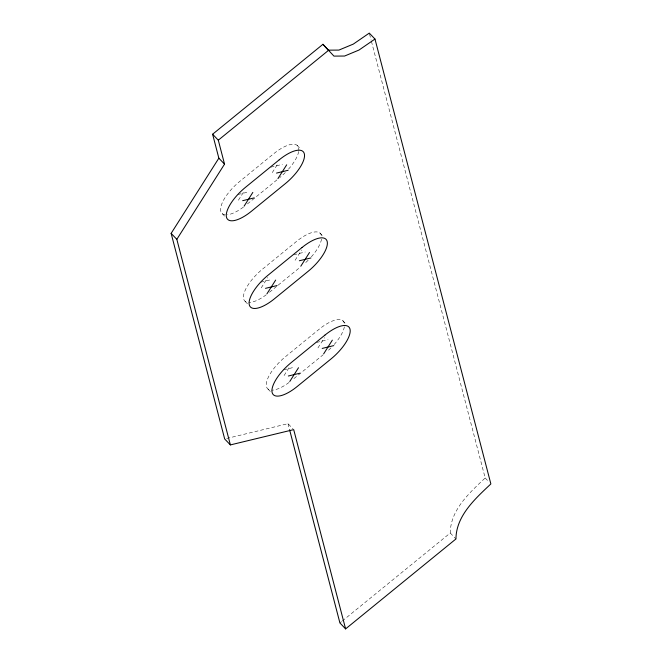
<?xml version="1.0" encoding="UTF-8"?>
<svg xmlns="http://www.w3.org/2000/svg" width="662" height="662" viewBox="0 0 662 662"><rect width="100%" height="100%" fill="white"/><g stroke="black" fill="none" stroke-linecap="round" stroke-linejoin="round"><path stroke-width="0.5" stroke-dasharray="3.31 2.48" d="M342.312 620.997L450.259 533.009C450.392 509.897 469.557 492.71 485.172 477.989L371.365 41.102M238.411 200.214L244.41 190.755M272.264 172.625L278.263 163.166M261.242 287.871L267.787 277.56M295.095 260.282L301.64 249.971M284.081 375.536L290.08 366.078M317.934 347.947L324.479 337.628M247.439 203.921L278.925 178.26M269.492 292.223L277.361 285.81M278.148 285.165L300.192 267.2M293.895 378.606L323.023 354.865M339.912 622.95L341.509 621.651M270.832 167.138L282.417 164.341M237.948 194.496L248.564 191.93M293.671 254.804L305.248 252.007M260.787 282.161L271.403 279.596M316.502 342.469L328.087 339.672M283.617 369.826L294.234 367.261M226.694 438.476L288.003 423.672L292.985 428.877M297.081 145.35L300.639 149.066M319.912 233.016L323.47 236.731M342.742 320.673L346.309 324.397M485.172 477.989L488.73 481.704M222.324 213.727L225.171 216.697M245.155 301.392L248.002 304.363M450.259 533.009L455.952 538.959M267.994 389.049L270.841 392.028M369.545 34.101L371.109 40.101M288.003 423.672L289.302 428.653M321.509 239.156A28.921 10.948 -43.8 0 1 311.363 256.815M308.144 260.232A28.921 10.948 -43.8 0 1 304.685 263.468M321.459 235.473A28.921 10.948 -43.8 0 0 296.369 241.539L262.516 269.128A28.921 10.948 -43.8 0 0 248.101 302.46M266.223 294.797A28.921 10.948 -43.8 0 1 248.838 302.501M344.348 326.821A28.921 10.948 -43.8 0 1 334.194 344.48M330.975 347.898A28.921 10.948 -43.8 0 1 326.813 351.745M344.298 323.139A28.921 10.948 -43.8 0 0 319.2 329.196L285.355 356.785A28.921 10.948 -43.8 0 0 270.932 390.125M289.054 382.462A28.921 10.948 -43.8 0 1 271.668 390.166M243.384 207.132A28.921 10.948 -43.8 0 1 227.62 214.736M225.262 214.794A28.921 10.948 -43.8 0 1 239.685 181.462L273.53 153.874A28.921 10.948 -43.8 0 1 298.81 150.473M298.678 151.49A28.921 10.948 -43.8 0 1 288.524 169.149M285.305 172.567A28.921 10.948 -43.8 0 1 279.72 177.615"/><path stroke-width="0.99" d="M374.982 39.05L490.865 483.939C475.25 498.66 456.093 515.839 455.952 538.959L345.605 628.9L293.696 429.621L230.384 444.914L224.683 438.964L171.135 233.38L218.849 158.185L212.61 134.229L322.957 44.288L333.929 56.105L344.588 56.038L359.003 50.047L374.982 39.05L369.288 33.1L353.309 44.097L338.894 50.089L328.236 50.155L322.957 44.288M230.384 444.914L176.828 239.33L224.542 164.135L218.303 140.179L212.61 134.229M244.104 206.155L252.834 192.402M277.957 178.566L286.687 164.813M266.943 293.82L275.665 280.067M300.788 266.232L309.518 252.479M289.774 381.486L298.504 367.733M323.627 353.897L332.349 340.144M218.303 140.179L328.65 50.238M276.526 173.088L288.111 170.291M242.681 200.677L254.258 197.88M299.365 260.754L310.941 257.957M265.512 288.342L277.097 285.545M322.195 348.419L333.78 345.622M288.351 376.008L299.927 373.211M218.849 158.185L224.542 164.135M171.135 233.38L176.828 239.33M345.605 628.9L339.912 622.95L289.559 429.646M279.232 159.823L245.379 187.412A28.921 10.948 -43.8 0 0 226.47 217.21A28.921 10.948 -43.8 0 0 251.56 211.153L285.413 183.564A28.921 10.948 -43.8 0 0 304.321 153.758A28.921 10.948 -43.8 0 0 279.232 159.823M302.062 247.48L268.209 275.069A28.921 10.948 -43.8 0 0 249.301 304.876A28.921 10.948 -43.8 0 0 274.399 298.819L308.244 271.23A28.921 10.948 -43.8 0 0 327.16 241.423A28.921 10.948 -43.8 0 0 302.062 247.48M324.893 335.146L291.048 362.735A28.921 10.948 -43.8 0 0 272.14 392.541A28.921 10.948 -43.8 0 0 297.23 386.476L331.083 358.887A28.921 10.948 -43.8 0 0 349.991 329.088A28.921 10.948 -43.8 0 0 324.893 335.146"/></g></svg>
